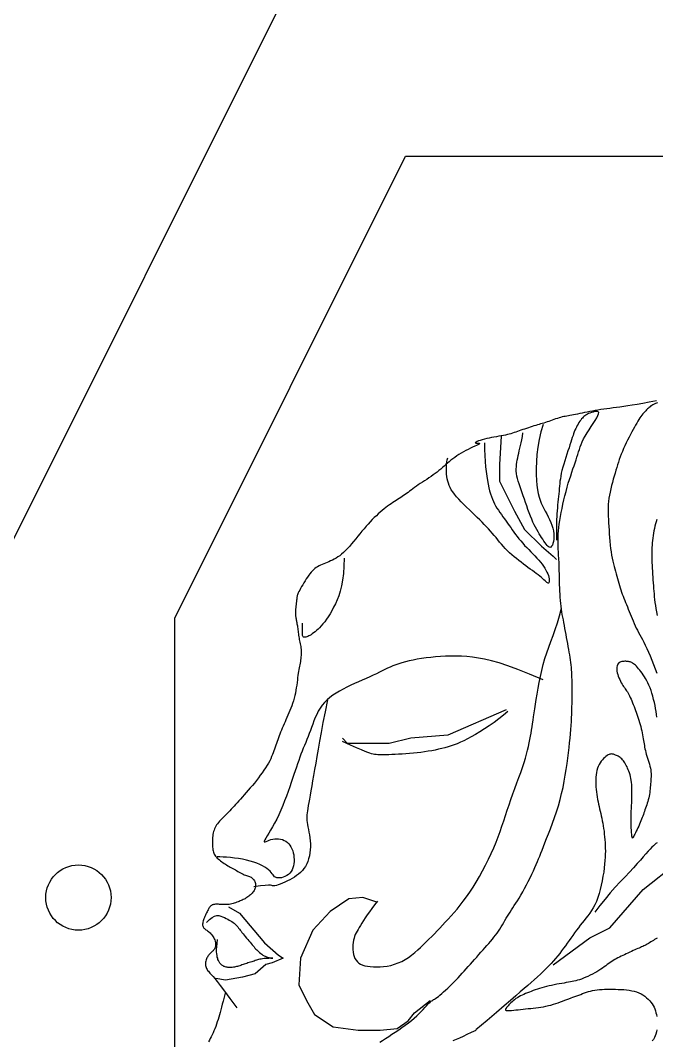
# Model space of a CAD drawing. Extents: x 377 to 3679, y 2766 to 6385.
# Drawn here: x 2041 to 2147.2, y 4653.4 to 4823.7 of the extents above; entities that cross this region are included whole.
import ezdxf

# ---------------------------------------------------------------- set-up
doc = ezdxf.new("R2010")
doc.units = 0
doc.header["$MEASUREMENT"] = 0
doc.layers.add('3', color=3, linetype='CONTINUOUS')
doc.layers.add('7', color=7, linetype='CONTINUOUS')

msp = doc.modelspace()

# ---------------------------------------------------------------- linework, layer by layer
at = {"layer": '3'}
for points in [[(2147.23, 4760.22), (2146.02, 4759.99), (2144.95, 4759.8), (2144.01, 4759.63), (2143.17, 4759.49), (2142.42, 4759.38), (2141.75, 4759.28), (2141.13, 4759.19), (2140.55, 4759.11), (2139.99, 4759.04), (2139.45, 4758.96), (2138.93, 4758.89), (2138.42, 4758.82), (2137.92, 4758.75), (2137.44, 4758.68), (2136.98, 4758.6), (2136.52, 4758.52), (2136.08, 4758.44), (2135.64, 4758.35), (2135.22, 4758.26), (2134.82, 4758.18), (2134.43, 4758.09), (2134.06, 4758.01), (2133.71, 4757.94), (2133.38, 4757.87), (2133.07, 4757.81), (2132.78, 4757.76), (2132.51, 4757.72), (2132.25, 4757.67), (2131.99, 4757.63), (2131.74, 4757.58), (2131.48, 4757.53), (2131.22, 4757.46), (2130.95, 4757.38), (2130.67, 4757.29), (2130.38, 4757.2), (2130.1, 4757.1), (2129.81, 4756.99), (2129.52, 4756.89), (2129.23, 4756.79), (2128.95, 4756.7), (2128.68, 4756.61), (2128.41, 4756.52), (2128.14, 4756.44), (2127.88, 4756.37), (2127.61, 4756.29), (2127.34, 4756.21), (2127.06, 4756.13), (2126.76, 4756.04), (2126.46, 4755.94), (2126.15, 4755.84), (2125.83, 4755.74), (2125.51, 4755.63), (2125.19, 4755.52), (2124.88, 4755.41), (2124.57, 4755.3), (2124.28, 4755.19), (2124, 4755.09), (2123.73, 4755), (2123.46, 4754.91), (2123.19, 4754.82), (2122.92, 4754.74), (2122.64, 4754.66), (2122.33, 4754.58), (2122.01, 4754.51), (2121.66, 4754.44), (2121.28, 4754.37), (2120.89, 4754.3), (2120.49, 4754.23), (2120.08, 4754.16), (2119.67, 4754.08), (2119.26, 4754), (2118.87, 4753.91), (2118.49, 4753.82), (2118.13, 4753.72), (2117.81, 4753.62), (2117.52, 4753.52), (2117.29, 4753.43), (2117.11, 4753.35), (2116.99, 4753.28), (2116.95, 4753.23), (2116.99, 4753.2), (2117.09, 4753.18), (2117.22, 4753.17), (2117.37, 4753.17), (2117.52, 4753.16), (2117.63, 4753.14), (2117.7, 4753.11), (2117.69, 4753.07), (2117.6, 4752.99), (2117.42, 4752.89), (2117.17, 4752.77), (2116.87, 4752.64), (2116.52, 4752.48), (2116.15, 4752.31), (2115.76, 4752.12), (2115.37, 4751.92), (2114.98, 4751.71), (2114.61, 4751.49), (2114.25, 4751.26), (2113.9, 4751.03), (2113.56, 4750.79), (2113.23, 4750.55), (2112.91, 4750.31), (2112.61, 4750.06), (2112.32, 4749.82), (2112.03, 4749.57), (2111.76, 4749.33), (2111.48, 4749.08), (2111.2, 4748.83), (2110.91, 4748.59), (2110.6, 4748.34), (2110.29, 4748.1), (2109.95, 4747.85), (2109.6, 4747.61), (2109.23, 4747.36), (2108.86, 4747.12), (2108.5, 4746.88), (2108.13, 4746.65), (2107.78, 4746.41), (2107.44, 4746.19), (2107.13, 4745.96), (2106.83, 4745.75), (2106.54, 4745.54), (2106.27, 4745.33), (2106.01, 4745.13), (2105.75, 4744.94), (2105.5, 4744.75), (2105.26, 4744.58), (2105.01, 4744.41), (2104.76, 4744.24), (2104.52, 4744.08), (2104.26, 4743.92), (2104.01, 4743.76), (2103.75, 4743.59), (2103.48, 4743.42), (2103.21, 4743.24), (2102.93, 4743.05), (2102.64, 4742.85), (2102.34, 4742.64), (2102.04, 4742.41), (2101.74, 4742.17), (2101.42, 4741.92), (2101.1, 4741.64), (2100.78, 4741.36), (2100.45, 4741.05), (2100.11, 4740.73), (2099.77, 4740.39), (2099.43, 4740.03), (2099.09, 4739.66), (2098.74, 4739.28), (2098.39, 4738.88), (2098.04, 4738.46), (2097.69, 4738.04), (2097.35, 4737.61), (2097, 4737.17), (2096.66, 4736.75), (2096.31, 4736.33), (2095.98, 4735.93), (2095.64, 4735.56), (2095.31, 4735.22), (2094.98, 4734.91), (2094.66, 4734.63), (2094.35, 4734.38), (2094.04, 4734.16), (2093.73, 4733.97), (2093.42, 4733.79), (2093.12, 4733.64), (2092.82, 4733.5), (2092.53, 4733.37), (2092.24, 4733.25), (2091.95, 4733.14), (2091.67, 4733.03), (2091.4, 4732.92), (2091.13, 4732.8), (2090.88, 4732.68), (2090.64, 4732.54), (2090.41, 4732.39), (2090.19, 4732.22), (2089.98, 4732.04), (2089.77, 4731.83), (2089.57, 4731.61), (2089.37, 4731.37), (2089.17, 4731.11), (2088.97, 4730.82), (2088.76, 4730.51), (2088.56, 4730.19), (2088.35, 4729.86), (2088.15, 4729.53), (2087.97, 4729.22), (2087.8, 4728.91), (2087.65, 4728.64), (2087.52, 4728.39), (2087.42, 4728.19), (2087.35, 4728.01), (2087.29, 4727.86), (2087.25, 4727.72), (2087.22, 4727.59), (2087.2, 4727.46), (2087.19, 4727.31), (2087.17, 4727.14), (2087.14, 4726.94), (2087.12, 4726.72), (2087.09, 4726.47), (2087.06, 4726.22), (2087.03, 4725.97), (2087, 4725.71), (2086.98, 4725.46), (2086.97, 4725.23), (2086.96, 4725.01), (2086.95, 4724.82), (2086.95, 4724.63), (2086.96, 4724.46), (2086.97, 4724.3), (2086.99, 4724.15), (2087.01, 4724), (2087.04, 4723.84), (2087.07, 4723.69), (2087.1, 4723.53), (2087.13, 4723.37), (2087.17, 4723.2), (2087.2, 4723.03), (2087.24, 4722.84), (2087.27, 4722.65), (2087.3, 4722.45), (2087.33, 4722.24), (2087.36, 4722.03), (2087.39, 4721.8), (2087.42, 4721.57), (2087.44, 4721.34), (2087.48, 4721.1), (2087.51, 4720.86), (2087.55, 4720.63), (2087.59, 4720.39), (2087.64, 4720.16), (2087.69, 4719.93), (2087.73, 4719.69), (2087.78, 4719.46), (2087.82, 4719.22), (2087.85, 4718.99), (2087.88, 4718.74), (2087.89, 4718.49), (2087.9, 4718.24), (2087.9, 4717.99), (2087.88, 4717.73), (2087.86, 4717.47), (2087.84, 4717.21), (2087.81, 4716.95), (2087.77, 4716.7), (2087.72, 4716.44), (2087.68, 4716.18), (2087.63, 4715.92), (2087.57, 4715.65), (2087.52, 4715.37), (2087.46, 4715.07), (2087.41, 4714.75), (2087.36, 4714.4), (2087.31, 4714.03), (2087.26, 4713.64), (2087.21, 4713.22), (2087.15, 4712.79), (2087.09, 4712.35), (2087.02, 4711.91), (2086.93, 4711.46), (2086.84, 4711.02), (2086.73, 4710.58), (2086.61, 4710.15), (2086.47, 4709.73), (2086.33, 4709.32), (2086.17, 4708.91), (2086.02, 4708.52), (2085.85, 4708.13), (2085.69, 4707.74), (2085.53, 4707.37), (2085.36, 4707), (2085.2, 4706.64), (2085.05, 4706.29), (2084.89, 4705.94), (2084.74, 4705.6), (2084.6, 4705.26), (2084.46, 4704.93), (2084.33, 4704.61), (2084.21, 4704.29), (2084.09, 4703.97), (2083.98, 4703.66), (2083.87, 4703.34), (2083.77, 4703.04), (2083.66, 4702.73), (2083.56, 4702.42), (2083.46, 4702.11), (2083.35, 4701.8), (2083.24, 4701.49), (2083.11, 4701.17), (2082.97, 4700.84), (2082.82, 4700.5), (2082.64, 4700.14), (2082.44, 4699.77), (2082.21, 4699.39), (2081.96, 4698.98), (2081.68, 4698.57), (2081.39, 4698.15), (2081.08, 4697.72), (2080.76, 4697.29), (2080.42, 4696.87), (2080.09, 4696.44), (2079.75, 4696.03), (2079.41, 4695.62), (2079.07, 4695.22), (2078.74, 4694.84), (2078.41, 4694.47), (2078.09, 4694.11), (2077.79, 4693.77), (2077.49, 4693.44), (2077.21, 4693.13), (2076.95, 4692.84), (2076.69, 4692.56), (2076.45, 4692.3), (2076.21, 4692.05), (2075.98, 4691.8), (2075.75, 4691.57), (2075.52, 4691.34), (2075.3, 4691.12), (2075.08, 4690.9), (2074.86, 4690.68), (2074.65, 4690.47), (2074.44, 4690.26), (2074.25, 4690.06), (2074.07, 4689.85), (2073.91, 4689.65), (2073.77, 4689.44), (2073.64, 4689.24), (2073.53, 4689.03), (2073.43, 4688.81), (2073.35, 4688.59), (2073.28, 4688.36), (2073.22, 4688.12), (2073.17, 4687.87), (2073.14, 4687.61), (2073.11, 4687.34), (2073.09, 4687.07), (2073.09, 4686.79), (2073.08, 4686.51), (2073.09, 4686.25), (2073.1, 4685.99), (2073.12, 4685.74), (2073.14, 4685.52), (2073.17, 4685.31), (2073.21, 4685.11), (2073.26, 4684.92), (2073.33, 4684.74), (2073.4, 4684.57), (2073.5, 4684.41), (2073.61, 4684.24), (2073.74, 4684.08), (2073.9, 4683.92), (2074.06, 4683.76), (2074.24, 4683.6), (2074.43, 4683.44), (2074.63, 4683.3), (2074.83, 4683.15), (2075.03, 4683.01), (2075.24, 4682.89), (2075.44, 4682.76), (2075.65, 4682.64), (2075.86, 4682.53), (2076.06, 4682.41), (2076.27, 4682.3), (2076.49, 4682.18), (2076.7, 4682.06), (2076.92, 4681.93), (2077.13, 4681.81), (2077.35, 4681.68), (2077.57, 4681.55), (2077.78, 4681.43), (2077.99, 4681.32), (2078.2, 4681.22), (2078.39, 4681.13), (2078.58, 4681.06), (2078.77, 4680.99), (2078.94, 4680.94), (2079.11, 4680.88), (2079.26, 4680.83), (2079.41, 4680.77), (2079.55, 4680.7), (2079.68, 4680.61), (2079.8, 4680.51), (2079.9, 4680.4), (2080, 4680.27), (2080.08, 4680.13), (2080.15, 4679.98), (2080.21, 4679.83), (2080.25, 4679.68), (2080.28, 4679.52), (2080.29, 4679.37), (2080.29, 4679.22), (2080.27, 4679.07), (2080.24, 4678.92), (2080.19, 4678.78), (2080.13, 4678.63), (2080.05, 4678.49), (2079.95, 4678.35), (2079.84, 4678.2), (2079.72, 4678.06), (2079.59, 4677.92), (2079.44, 4677.79), (2079.29, 4677.66), (2079.14, 4677.53), (2078.99, 4677.42), (2078.83, 4677.31), (2078.68, 4677.21), (2078.53, 4677.12), (2078.37, 4677.04), (2078.22, 4676.97), (2078.06, 4676.89), (2077.9, 4676.82), (2077.73, 4676.75), (2077.55, 4676.68), (2077.36, 4676.61), (2077.16, 4676.54), (2076.95, 4676.46), (2076.74, 4676.4), (2076.53, 4676.33), (2076.31, 4676.28), (2076.1, 4676.23), (2075.88, 4676.19), (2075.67, 4676.17), (2075.46, 4676.15), (2075.25, 4676.15), (2075.04, 4676.15), (2074.84, 4676.16), (2074.65, 4676.17), (2074.45, 4676.18), (2074.27, 4676.19), (2074.09, 4676.2), (2073.91, 4676.21), (2073.74, 4676.2), (2073.58, 4676.2), (2073.43, 4676.18), (2073.29, 4676.16), (2073.16, 4676.13), (2073.04, 4676.08), (2072.93, 4676.02), (2072.83, 4675.95), (2072.75, 4675.87), (2072.67, 4675.78), (2072.59, 4675.67), (2072.51, 4675.54), (2072.43, 4675.41), (2072.35, 4675.26), (2072.27, 4675.1), (2072.18, 4674.93), (2072.09, 4674.75), (2072, 4674.57), (2071.91, 4674.38), (2071.83, 4674.18), (2071.75, 4673.99), (2071.67, 4673.79), (2071.6, 4673.6), (2071.55, 4673.41), (2071.5, 4673.22), (2071.47, 4673.05), (2071.45, 4672.88), (2071.45, 4672.73), (2071.47, 4672.58), (2071.51, 4672.45), (2071.57, 4672.34), (2071.65, 4672.23), (2071.75, 4672.14), (2071.87, 4672.05), (2071.99, 4671.96), (2072.13, 4671.86), (2072.27, 4671.77), (2072.41, 4671.66), (2072.55, 4671.54), (2072.69, 4671.41), (2072.83, 4671.27), (2072.96, 4671.12), (2073.09, 4670.96), (2073.2, 4670.79), (2073.3, 4670.61), (2073.39, 4670.43), (2073.47, 4670.25), (2073.53, 4670.06), (2073.57, 4669.87), (2073.6, 4669.68), (2073.61, 4669.5), (2073.61, 4669.33), (2073.59, 4669.16), (2073.56, 4669.01), (2073.51, 4668.88), (2073.45, 4668.75), (2073.37, 4668.64), (2073.29, 4668.54), (2073.2, 4668.44), (2073.1, 4668.35), (2073, 4668.26), (2072.9, 4668.17), (2072.8, 4668.07), (2072.7, 4667.98), (2072.6, 4667.87), (2072.5, 4667.76), (2072.41, 4667.65), (2072.32, 4667.52), (2072.24, 4667.39), (2072.16, 4667.24), (2072.1, 4667.08), (2072.04, 4666.91), (2071.99, 4666.73), (2071.95, 4666.55), (2071.93, 4666.36), (2071.93, 4666.18), (2071.94, 4666), (2071.97, 4665.82), (2072.02, 4665.65), (2072.09, 4665.49), (2072.18, 4665.33), (2072.28, 4665.17), (2072.4, 4665.01), (2072.53, 4664.86), (2072.67, 4664.7), (2072.82, 4664.54), (2072.98, 4664.36), (2073.19, 4664.13), (2073.47, 4663.8), (2073.85, 4663.32), (2074.38, 4662.64), (2075.09, 4661.71), (2076.01, 4660.48), (2077.16, 4658.9)], [(2147.41, 4759.86), (2147.08, 4759.77), (2146.82, 4759.67), (2146.6, 4759.57), (2146.42, 4759.47), (2146.27, 4759.36), (2146.14, 4759.24), (2146.01, 4759.12), (2145.87, 4759), (2145.73, 4758.87), (2145.58, 4758.73), (2145.42, 4758.57), (2145.27, 4758.41), (2145.1, 4758.24), (2144.94, 4758.05), (2144.78, 4757.84), (2144.61, 4757.62), (2144.45, 4757.37), (2144.28, 4757.11), (2144.1, 4756.82), (2143.92, 4756.52), (2143.74, 4756.18), (2143.54, 4755.82), (2143.33, 4755.44), (2143.11, 4755.03), (2142.88, 4754.59), (2142.64, 4754.14), (2142.41, 4753.67), (2142.17, 4753.2), (2141.95, 4752.72), (2141.73, 4752.25), (2141.53, 4751.78), (2141.34, 4751.33), (2141.17, 4750.88), (2141.01, 4750.44), (2140.86, 4750), (2140.72, 4749.55), (2140.58, 4749.1), (2140.44, 4748.63), (2140.3, 4748.15), (2140.15, 4747.65), (2140, 4747.13), (2139.86, 4746.61), (2139.72, 4746.07), (2139.59, 4745.53), (2139.47, 4745), (2139.37, 4744.47), (2139.29, 4743.95), (2139.22, 4743.44), (2139.18, 4742.95), (2139.16, 4742.46), (2139.16, 4741.96), (2139.16, 4741.46), (2139.18, 4740.95), (2139.2, 4740.41), (2139.23, 4739.85), (2139.26, 4739.27), (2139.3, 4738.66), (2139.34, 4738.03), (2139.38, 4737.41), (2139.44, 4736.78), (2139.5, 4736.16), (2139.56, 4735.57), (2139.64, 4735), (2139.73, 4734.46), (2139.82, 4733.96), (2139.93, 4733.48), (2140.03, 4733.03), (2140.14, 4732.59), (2140.26, 4732.18), (2140.37, 4731.77), (2140.49, 4731.37), (2140.6, 4730.97), (2140.71, 4730.57), (2140.82, 4730.18), (2140.93, 4729.8), (2141.04, 4729.42), (2141.15, 4729.04), (2141.27, 4728.67), (2141.39, 4728.31), (2141.51, 4727.95), (2141.65, 4727.61), (2141.78, 4727.26), (2141.92, 4726.91), (2142.06, 4726.56), (2142.21, 4726.21), (2142.36, 4725.84), (2142.51, 4725.47), (2142.66, 4725.09), (2142.82, 4724.69), (2142.98, 4724.29), (2143.15, 4723.89), (2143.32, 4723.48), (2143.49, 4723.08), (2143.67, 4722.69), (2143.85, 4722.3), (2144.04, 4721.93), (2144.23, 4721.56), (2144.43, 4721.18), (2144.64, 4720.79), (2144.86, 4720.38), (2145.09, 4719.93), (2145.34, 4719.44), (2145.6, 4718.89), (2145.87, 4718.29), (2146.15, 4717.64), (2146.44, 4716.95), (2146.73, 4716.23), (2147.02, 4715.5), (2147.29, 4714.76)], [(2101.01, 4653.17), (2101.49, 4653.48), (2102, 4653.81), (2102.52, 4654.15), (2103.06, 4654.5), (2103.62, 4654.87), (2104.18, 4655.25), (2104.73, 4655.63), (2105.28, 4656.03), (2105.81, 4656.42), (2106.31, 4656.81), (2106.78, 4657.2), (2107.21, 4657.59), (2107.61, 4657.96), (2107.96, 4658.32), (2108.28, 4658.66), (2108.57, 4658.98), (2108.82, 4659.26), (2109.05, 4659.51), (2109.24, 4659.71), (2109.42, 4659.88), (2109.57, 4660.01), (2109.72, 4660.11), (2109.86, 4660.2), (2110.01, 4660.29), (2110.17, 4660.38), (2110.35, 4660.5), (2110.55, 4660.64), (2110.8, 4660.83), (2111.07, 4661.05), (2111.37, 4661.3), (2111.69, 4661.58), (2112.02, 4661.88), (2112.37, 4662.2), (2112.72, 4662.54), (2113.07, 4662.88), (2113.42, 4663.23), (2113.76, 4663.59), (2114.1, 4663.95), (2114.44, 4664.31), (2114.77, 4664.68), (2115.11, 4665.06), (2115.46, 4665.44), (2115.8, 4665.83), (2116.15, 4666.22), (2116.51, 4666.61), (2116.86, 4667.01), (2117.22, 4667.4), (2117.57, 4667.8), (2117.92, 4668.19), (2118.26, 4668.57), (2118.59, 4668.94), (2118.91, 4669.3), (2119.22, 4669.66), (2119.53, 4670.01), (2119.82, 4670.35), (2120.09, 4670.69), (2120.36, 4671.04), (2120.62, 4671.38), (2120.86, 4671.72), (2121.09, 4672.07), (2121.31, 4672.43), (2121.52, 4672.79), (2121.73, 4673.14), (2121.93, 4673.5), (2122.13, 4673.86), (2122.34, 4674.21), (2122.55, 4674.56), (2122.77, 4674.91), (2123, 4675.26), (2123.23, 4675.61), (2123.48, 4675.98), (2123.74, 4676.37), (2124, 4676.79), (2124.28, 4677.24), (2124.57, 4677.73), (2124.88, 4678.26), (2125.19, 4678.83), (2125.5, 4679.42), (2125.81, 4680.02), (2126.11, 4680.63), (2126.4, 4681.22), (2126.68, 4681.8), (2126.92, 4682.34), (2127.15, 4682.84), (2127.35, 4683.32), (2127.54, 4683.78), (2127.73, 4684.24), (2127.92, 4684.73), (2128.12, 4685.25), (2128.34, 4685.82), (2128.59, 4686.46), (2128.87, 4687.17), (2129.19, 4687.96), (2129.51, 4688.81), (2129.85, 4689.71), (2130.19, 4690.66), (2130.52, 4691.64), (2130.84, 4692.65), (2131.13, 4693.66), (2131.39, 4694.69), (2131.62, 4695.71), (2131.83, 4696.73), (2132, 4697.73), (2132.16, 4698.72), (2132.3, 4699.68), (2132.42, 4700.61), (2132.53, 4701.5), (2132.62, 4702.35), (2132.71, 4703.16), (2132.79, 4703.93), (2132.86, 4704.66), (2132.92, 4705.37), (2132.97, 4706.05), (2133.01, 4706.7), (2133.05, 4707.34), (2133.07, 4707.95), (2133.09, 4708.55), (2133.11, 4709.13), (2133.12, 4709.7), (2133.12, 4710.24), (2133.13, 4710.77), (2133.13, 4711.29), (2133.13, 4711.79), (2133.13, 4712.27), (2133.13, 4712.74), (2133.12, 4713.2), (2133.12, 4713.64), (2133.11, 4714.08), (2133.09, 4714.51), (2133.07, 4714.92), (2133.05, 4715.34), (2133.01, 4715.74), (2132.97, 4716.15), (2132.92, 4716.56), (2132.87, 4716.97), (2132.8, 4717.39), (2132.74, 4717.82), (2132.66, 4718.26), (2132.58, 4718.72), (2132.5, 4719.2), (2132.41, 4719.7), (2132.32, 4720.2), (2132.22, 4720.72), (2132.13, 4721.23), (2132.03, 4721.74), (2131.94, 4722.24), (2131.84, 4722.73), (2131.75, 4723.21), (2131.67, 4723.67), (2131.58, 4724.12), (2131.5, 4724.56), (2131.43, 4725.01), (2131.36, 4725.47), (2131.3, 4725.94), (2131.24, 4726.42), (2131.2, 4726.92), (2131.15, 4727.43), (2131.12, 4727.96), (2131.09, 4728.48), (2131.07, 4729.01), (2131.05, 4729.53), (2131.04, 4730.03), (2131.02, 4730.51), (2131.02, 4730.97), (2131.01, 4731.4), (2131, 4731.82), (2130.99, 4732.22), (2130.98, 4732.6), (2130.97, 4732.97), (2130.96, 4733.33), (2130.94, 4733.68), (2130.92, 4734.02), (2130.89, 4734.37), (2130.87, 4734.71), (2130.84, 4735.07), (2130.82, 4735.43), (2130.8, 4735.81), (2130.78, 4736.2), (2130.78, 4736.62), (2130.78, 4737.06), (2130.8, 4737.52), (2130.83, 4738.01), (2130.87, 4738.53), (2130.93, 4739.08), (2131, 4739.66), (2131.09, 4740.26), (2131.19, 4740.9), (2131.31, 4741.57), (2131.45, 4742.26), (2131.6, 4742.96), (2131.77, 4743.68), (2131.94, 4744.39), (2132.12, 4745.1), (2132.31, 4745.79), (2132.5, 4746.46), (2132.7, 4747.1), (2132.9, 4747.71), (2133.09, 4748.29), (2133.28, 4748.85), (2133.46, 4749.38), (2133.64, 4749.88), (2133.8, 4750.37), (2133.95, 4750.83), (2134.09, 4751.27), (2134.22, 4751.7), (2134.35, 4752.12), (2134.49, 4752.54), (2134.65, 4752.96), (2134.84, 4753.4), (2135.06, 4753.86), (2135.32, 4754.35), (2135.63, 4754.86), (2135.97, 4755.4), (2136.32, 4755.93), (2136.66, 4756.45), (2136.98, 4756.94), (2137.25, 4757.38), (2137.45, 4757.76), (2137.56, 4758.06), (2137.57, 4758.27), (2137.49, 4758.4), (2137.34, 4758.46), (2137.13, 4758.46), (2136.89, 4758.42), (2136.63, 4758.35), (2136.36, 4758.26), (2136.11, 4758.17), (2135.89, 4758.08), (2135.7, 4758), (2135.53, 4757.91), (2135.38, 4757.82), (2135.24, 4757.72), (2135.11, 4757.62), (2134.98, 4757.49), (2134.85, 4757.35), (2134.72, 4757.19), (2134.57, 4757), (2134.43, 4756.8), (2134.28, 4756.58), (2134.14, 4756.34), (2134, 4756.1), (2133.86, 4755.84), (2133.73, 4755.58), (2133.61, 4755.31), (2133.5, 4755.03), (2133.39, 4754.73), (2133.29, 4754.42), (2133.17, 4754.08), (2133.05, 4753.71), (2132.92, 4753.31), (2132.78, 4752.87), (2132.62, 4752.39), (2132.44, 4751.88), (2132.26, 4751.34), (2132.08, 4750.79), (2131.9, 4750.23), (2131.73, 4749.67), (2131.57, 4749.13), (2131.44, 4748.62), (2131.33, 4748.13), (2131.24, 4747.67), (2131.17, 4747.23), (2131.11, 4746.81), (2131.06, 4746.4), (2131.02, 4745.99), (2130.98, 4745.57), (2130.95, 4745.15), (2130.9, 4744.71), (2130.86, 4744.26), (2130.81, 4743.8), (2130.76, 4743.33), (2130.71, 4742.85), (2130.67, 4742.36), (2130.62, 4741.87), (2130.59, 4741.38), (2130.56, 4740.89), (2130.54, 4740.39), (2130.53, 4739.88), (2130.52, 4739.36), (2130.51, 4738.81), (2130.51, 4738.23), (2130.51, 4737.62), (2130.51, 4736.96)], [(2128.28, 4756.29), (2127.9, 4755.02), (2127.61, 4753.75), (2127.4, 4752.49), (2127.25, 4751.25), (2127.17, 4750.07), (2127.13, 4748.94), (2127.14, 4747.9), (2127.19, 4746.95), (2127.26, 4746.12), (2127.36, 4745.39), (2127.49, 4744.75), (2127.64, 4744.17), (2127.81, 4743.65), (2127.99, 4743.17), (2128.2, 4742.71), (2128.42, 4742.26), (2128.65, 4741.8), (2128.89, 4741.34), (2129.12, 4740.87), (2129.35, 4740.4), (2129.56, 4739.92), (2129.74, 4739.45), (2129.89, 4738.97), (2130, 4738.5), (2130.06, 4738.03), (2130.08, 4737.58), (2130.07, 4737.16), (2130.02, 4736.77), (2129.94, 4736.43), (2129.84, 4736.15), (2129.71, 4735.94), (2129.58, 4735.81), (2129.44, 4735.76), (2129.28, 4735.8), (2129.13, 4735.91), (2128.96, 4736.07), (2128.79, 4736.29), (2128.61, 4736.54), (2128.42, 4736.81), (2128.23, 4737.11), (2128.04, 4737.4), (2127.84, 4737.71), (2127.64, 4738.03), (2127.44, 4738.37), (2127.23, 4738.73), (2127.02, 4739.12), (2126.81, 4739.53), (2126.6, 4739.99), (2126.39, 4740.47), (2126.19, 4740.99), (2125.98, 4741.54), (2125.77, 4742.1), (2125.57, 4742.67), (2125.37, 4743.24), (2125.17, 4743.8), (2124.98, 4744.35), (2124.79, 4744.88), (2124.61, 4745.39), (2124.44, 4745.88), (2124.28, 4746.35), (2124.14, 4746.8), (2124.02, 4747.24), (2123.93, 4747.66), (2123.86, 4748.07), (2123.82, 4748.46), (2123.81, 4748.85), (2123.83, 4749.22), (2123.86, 4749.59), (2123.91, 4749.96), (2123.98, 4750.33), (2124.05, 4750.71), (2124.14, 4751.09), (2124.23, 4751.47), (2124.32, 4751.88), (2124.42, 4752.3), (2124.52, 4752.75), (2124.62, 4753.22), (2124.72, 4753.74), (2124.83, 4754.29), (2124.93, 4754.9)], [(2121.3, 4754.34), (2121.02, 4749.6), (2121.02, 4746.81), (2123.53, 4741.8), (2125.21, 4738.73), (2128, 4735.94), (2129.95, 4734.27), (2130.51, 4733.72)], [(2118.51, 4753.22), (2118.52, 4752.11), (2118.56, 4751.08), (2118.62, 4750.11), (2118.69, 4749.22), (2118.78, 4748.4), (2118.88, 4747.64), (2119, 4746.94), (2119.12, 4746.3), (2119.24, 4745.72), (2119.37, 4745.19), (2119.51, 4744.7), (2119.66, 4744.25), (2119.82, 4743.83), (2119.99, 4743.43), (2120.17, 4743.05), (2120.37, 4742.68), (2120.59, 4742.32), (2120.82, 4741.96), (2121.07, 4741.6), (2121.32, 4741.24), (2121.58, 4740.88), (2121.84, 4740.52), (2122.11, 4740.16), (2122.37, 4739.8), (2122.63, 4739.43), (2122.89, 4739.06), (2123.15, 4738.69), (2123.41, 4738.31), (2123.68, 4737.94), (2123.96, 4737.57), (2124.25, 4737.19), (2124.56, 4736.83), (2124.88, 4736.46), (2125.21, 4736.1), (2125.56, 4735.75), (2125.91, 4735.39), (2126.25, 4735.04), (2126.6, 4734.69), (2126.93, 4734.34), (2127.26, 4733.99), (2127.56, 4733.65), (2127.85, 4733.3), (2128.11, 4732.96), (2128.35, 4732.62), (2128.57, 4732.29), (2128.77, 4731.96), (2128.93, 4731.65), (2129.07, 4731.35), (2129.18, 4731.06), (2129.25, 4730.79), (2129.31, 4730.54), (2129.33, 4730.32), (2129.33, 4730.13), (2129.31, 4729.98), (2129.27, 4729.87), (2129.21, 4729.81), (2129.13, 4729.8), (2129.03, 4729.84), (2128.92, 4729.92), (2128.78, 4730.03), (2128.62, 4730.18), (2128.44, 4730.35), (2128.23, 4730.54), (2128, 4730.74), (2127.74, 4730.96), (2127.46, 4731.18), (2127.16, 4731.41), (2126.84, 4731.65), (2126.5, 4731.9), (2126.14, 4732.15), (2125.77, 4732.42), (2125.39, 4732.69), (2125.01, 4732.98), (2124.61, 4733.27), (2124.22, 4733.57), (2123.83, 4733.88), (2123.44, 4734.2), (2123.05, 4734.52), (2122.68, 4734.86), (2122.33, 4735.2), (2121.98, 4735.55), (2121.66, 4735.91), (2121.34, 4736.28), (2121.03, 4736.65), (2120.73, 4737.02), (2120.43, 4737.39), (2120.12, 4737.76), (2119.81, 4738.13), (2119.5, 4738.49), (2119.17, 4738.85), (2118.83, 4739.22), (2118.47, 4739.58), (2118.1, 4739.96), (2117.71, 4740.34), (2117.31, 4740.74), (2116.88, 4741.15), (2116.44, 4741.57), (2115.98, 4742.01), (2115.52, 4742.46), (2115.06, 4742.91), (2114.62, 4743.35), (2114.21, 4743.79), (2113.83, 4744.22), (2113.49, 4744.63), (2113.2, 4745.02), (2112.96, 4745.39), (2112.76, 4745.76), (2112.6, 4746.11), (2112.47, 4746.47), (2112.37, 4746.83), (2112.29, 4747.2), (2112.23, 4747.58), (2112.19, 4747.98), (2112.16, 4748.39), (2112.14, 4748.81), (2112.15, 4749.23), (2112.17, 4749.63), (2112.21, 4750.02), (2112.28, 4750.38), (2112.37, 4750.71)], [(2147.3, 4740.39), (2147.18, 4740.03), (2147.07, 4739.67), (2146.97, 4739.3), (2146.88, 4738.92), (2146.79, 4738.53), (2146.72, 4738.13), (2146.65, 4737.73), (2146.6, 4737.32), (2146.55, 4736.92), (2146.51, 4736.52), (2146.48, 4736.12), (2146.46, 4735.72), (2146.44, 4735.32), (2146.43, 4734.92), (2146.43, 4734.51), (2146.44, 4734.09), (2146.45, 4733.66), (2146.46, 4733.22), (2146.48, 4732.76), (2146.51, 4732.28), (2146.53, 4731.8), (2146.56, 4731.31), (2146.59, 4730.82), (2146.63, 4730.32), (2146.66, 4729.84), (2146.7, 4729.36), (2146.73, 4728.9), (2146.77, 4728.44), (2146.81, 4727.99), (2146.85, 4727.53), (2146.9, 4727.06), (2146.96, 4726.58), (2147.03, 4726.08), (2147.11, 4725.55), (2147.21, 4725), (2147.31, 4724.42)], [(2095.07, 4733.99), (2095.04, 4732.61), (2094.95, 4731.39), (2094.81, 4730.3), (2094.63, 4729.33), (2094.41, 4728.47), (2094.16, 4727.69), (2093.89, 4726.99), (2093.61, 4726.35), (2093.32, 4725.76), (2093.02, 4725.2), (2092.72, 4724.68), (2092.43, 4724.2), (2092.13, 4723.76), (2091.83, 4723.36), (2091.54, 4722.99), (2091.26, 4722.66), (2090.98, 4722.36), (2090.72, 4722.1), (2090.46, 4721.87), (2090.22, 4721.66), (2089.98, 4721.48), (2089.76, 4721.33), (2089.55, 4721.19), (2089.35, 4721.08), (2089.17, 4720.99), (2089, 4720.91), (2088.84, 4720.85), (2088.7, 4720.8), (2088.57, 4720.78), (2088.46, 4720.77), (2088.36, 4720.78), (2088.28, 4720.8), (2088.22, 4720.85), (2088.18, 4720.93), (2088.14, 4721.06), (2088.12, 4721.27), (2088.11, 4721.56), (2088.1, 4721.95), (2088.1, 4722.47), (2088.1, 4723.13)], [(2100.65, 4676.71), (2100.15, 4676.1), (2099.7, 4675.51), (2099.3, 4674.95), (2098.94, 4674.43), (2098.61, 4673.93), (2098.32, 4673.48), (2098.05, 4673.05), (2097.81, 4672.67), (2097.6, 4672.32), (2097.4, 4672), (2097.23, 4671.71), (2097.08, 4671.42), (2096.94, 4671.14), (2096.83, 4670.85), (2096.73, 4670.54), (2096.65, 4670.21), (2096.59, 4669.84), (2096.55, 4669.45), (2096.53, 4669.05), (2096.54, 4668.64), (2096.58, 4668.23), (2096.64, 4667.84), (2096.75, 4667.47), (2096.88, 4667.14), (2097.06, 4666.85), (2097.28, 4666.6), (2097.53, 4666.38), (2097.83, 4666.21), (2098.17, 4666.06), (2098.55, 4665.95), (2098.98, 4665.86), (2099.44, 4665.79), (2099.95, 4665.75), (2100.5, 4665.74), (2101.07, 4665.75), (2101.66, 4665.8), (2102.27, 4665.88), (2102.88, 4666.01), (2103.49, 4666.18), (2104.09, 4666.4), (2104.68, 4666.67), (2105.24, 4666.98), (2105.8, 4667.34), (2106.33, 4667.72), (2106.85, 4668.13), (2107.36, 4668.57), (2107.85, 4669.01), (2108.32, 4669.46), (2108.79, 4669.92), (2109.24, 4670.37), (2109.69, 4670.83), (2110.14, 4671.29), (2110.58, 4671.76), (2111.03, 4672.24), (2111.49, 4672.73), (2111.95, 4673.23), (2112.43, 4673.74), (2112.92, 4674.27), (2113.42, 4674.83), (2113.93, 4675.41), (2114.45, 4676.04), (2114.97, 4676.71), (2115.51, 4677.42), (2116.04, 4678.2), (2116.59, 4679.03), (2117.13, 4679.91), (2117.66, 4680.82), (2118.18, 4681.77), (2118.69, 4682.74), (2119.17, 4683.71), (2119.62, 4684.68), (2120.04, 4685.63), (2120.43, 4686.56), (2120.78, 4687.46), (2121.1, 4688.36), (2121.41, 4689.24), (2121.71, 4690.12), (2122, 4691), (2122.3, 4691.88), (2122.6, 4692.78), (2122.92, 4693.69), (2123.26, 4694.61), (2123.59, 4695.54), (2123.93, 4696.45), (2124.25, 4697.35), (2124.56, 4698.21), (2124.85, 4699.05), (2125.11, 4699.84), (2125.34, 4700.58), (2125.54, 4701.28), (2125.71, 4701.93), (2125.85, 4702.55), (2125.98, 4703.13), (2126.09, 4703.69), (2126.19, 4704.24), (2126.28, 4704.76), (2126.36, 4705.28), (2126.44, 4705.81), (2126.53, 4706.34), (2126.61, 4706.9), (2126.7, 4707.49), (2126.8, 4708.13), (2126.9, 4708.82), (2127.02, 4709.57), (2127.15, 4710.4), (2127.29, 4711.29), (2127.46, 4712.24), (2127.64, 4713.21), (2127.84, 4714.21), (2128.07, 4715.22), (2128.32, 4716.22), (2128.6, 4717.2), (2128.91, 4718.16), (2129.25, 4719.1), (2129.6, 4720.05), (2129.96, 4721.03), (2130.32, 4722.05), (2130.68, 4723.15), (2131.02, 4724.34), (2131.35, 4725.63)], [(2128.28, 4713.65), (2126.03, 4714.6), (2124.09, 4715.37), (2122.41, 4715.99), (2120.95, 4716.47), (2119.67, 4716.84), (2118.53, 4717.11), (2117.49, 4717.3), (2116.51, 4717.44), (2115.56, 4717.53), (2114.64, 4717.59), (2113.73, 4717.62), (2112.85, 4717.62), (2111.99, 4717.6), (2111.15, 4717.56), (2110.33, 4717.49), (2109.54, 4717.41), (2108.76, 4717.32), (2108.01, 4717.21), (2107.29, 4717.09), (2106.6, 4716.96), (2105.94, 4716.82), (2105.32, 4716.67), (2104.73, 4716.51), (2104.19, 4716.34), (2103.68, 4716.17), (2103.21, 4715.98), (2102.77, 4715.78), (2102.33, 4715.58), (2101.89, 4715.36), (2101.44, 4715.14), (2100.97, 4714.91), (2100.47, 4714.67), (2099.92, 4714.42), (2099.34, 4714.17), (2098.74, 4713.9), (2098.11, 4713.63), (2097.47, 4713.34), (2096.82, 4713.05), (2096.17, 4712.75), (2095.54, 4712.44), (2094.92, 4712.12), (2094.32, 4711.79), (2093.75, 4711.45), (2093.21, 4711.09), (2092.7, 4710.71), (2092.22, 4710.31), (2091.79, 4709.88), (2091.4, 4709.42), (2091.06, 4708.94), (2090.75, 4708.43), (2090.49, 4707.9), (2090.25, 4707.36), (2090.03, 4706.82), (2089.83, 4706.27), (2089.64, 4705.73), (2089.45, 4705.2), (2089.25, 4704.68), (2089.05, 4704.18), (2088.86, 4703.69), (2088.66, 4703.2), (2088.45, 4702.72), (2088.26, 4702.24), (2088.06, 4701.75), (2087.86, 4701.25), (2087.67, 4700.74), (2087.49, 4700.21), (2087.3, 4699.66), (2087.1, 4699.09), (2086.9, 4698.49), (2086.69, 4697.86), (2086.47, 4697.21), (2086.24, 4696.51), (2085.98, 4695.78), (2085.72, 4695.02), (2085.43, 4694.24), (2085.13, 4693.45), (2084.82, 4692.67), (2084.5, 4691.89), (2084.16, 4691.14), (2083.82, 4690.43), (2083.47, 4689.75), (2083.12, 4689.13), (2082.78, 4688.56), (2082.48, 4688.05), (2082.2, 4687.61), (2081.98, 4687.25), (2081.82, 4686.96), (2081.73, 4686.76), (2081.71, 4686.64), (2081.77, 4686.61), (2081.9, 4686.63), (2082.08, 4686.69), (2082.31, 4686.79), (2082.57, 4686.89), (2082.86, 4687), (2083.17, 4687.08), (2083.49, 4687.13), (2083.81, 4687.15), (2084.13, 4687.13), (2084.45, 4687.08), (2084.76, 4686.99), (2085.05, 4686.87), (2085.33, 4686.72), (2085.59, 4686.52), (2085.82, 4686.3), (2086.02, 4686.04), (2086.2, 4685.76), (2086.35, 4685.45), (2086.48, 4685.12), (2086.58, 4684.78), (2086.65, 4684.43), (2086.7, 4684.06), (2086.72, 4683.7), (2086.72, 4683.33), (2086.68, 4682.97), (2086.61, 4682.62), (2086.52, 4682.28), (2086.38, 4681.97), (2086.21, 4681.68), (2086, 4681.42), (2085.76, 4681.19), (2085.49, 4681), (2085.19, 4680.84), (2084.89, 4680.72), (2084.6, 4680.64), (2084.31, 4680.6), (2084.05, 4680.59), (2083.82, 4680.63), (2083.63, 4680.7), (2083.47, 4680.8), (2083.33, 4680.94), (2083.2, 4681.1), (2083.06, 4681.29), (2082.9, 4681.49), (2082.71, 4681.7), (2082.47, 4681.93), (2082.18, 4682.15), (2081.84, 4682.38), (2081.44, 4682.61), (2081, 4682.83), (2080.5, 4683.04), (2079.97, 4683.24), (2079.39, 4683.42), (2078.77, 4683.58), (2078.12, 4683.71), (2077.45, 4683.83), (2076.77, 4683.92), (2076.1, 4683.99), (2075.46, 4684.04), (2074.87, 4684.08), (2074.33, 4684.1), (2073.87, 4684.11)], [(2147.29, 4707.45), (2147.24, 4707.89), (2147.17, 4708.37), (2147.08, 4708.86), (2146.99, 4709.37), (2146.88, 4709.89), (2146.75, 4710.4), (2146.61, 4710.91), (2146.47, 4711.41), (2146.31, 4711.88), (2146.14, 4712.33), (2145.96, 4712.75), (2145.78, 4713.14), (2145.59, 4713.51), (2145.39, 4713.86), (2145.2, 4714.18), (2145, 4714.49), (2144.81, 4714.77), (2144.61, 4715.04), (2144.42, 4715.29), (2144.24, 4715.52), (2144.05, 4715.73), (2143.88, 4715.92), (2143.71, 4716.08), (2143.54, 4716.23), (2143.38, 4716.35), (2143.23, 4716.46), (2143.09, 4716.54), (2142.95, 4716.6), (2142.81, 4716.65), (2142.67, 4716.68), (2142.53, 4716.71), (2142.39, 4716.73), (2142.24, 4716.74), (2142.08, 4716.75), (2141.92, 4716.75), (2141.75, 4716.74), (2141.59, 4716.73), (2141.43, 4716.7), (2141.28, 4716.66), (2141.14, 4716.6), (2141.01, 4716.52), (2140.89, 4716.42), (2140.79, 4716.29), (2140.71, 4716.14), (2140.65, 4715.97), (2140.61, 4715.78), (2140.59, 4715.57), (2140.6, 4715.35), (2140.62, 4715.1), (2140.68, 4714.84), (2140.75, 4714.56), (2140.85, 4714.28), (2140.96, 4713.99), (2141.08, 4713.71), (2141.2, 4713.44), (2141.34, 4713.18), (2141.47, 4712.94), (2141.6, 4712.73), (2141.73, 4712.54), (2141.86, 4712.36), (2141.99, 4712.18), (2142.11, 4712.01), (2142.24, 4711.83), (2142.36, 4711.65), (2142.48, 4711.44), (2142.61, 4711.22), (2142.73, 4710.97), (2142.85, 4710.71), (2142.97, 4710.43), (2143.1, 4710.13), (2143.22, 4709.83), (2143.34, 4709.52), (2143.47, 4709.2), (2143.59, 4708.89), (2143.71, 4708.56), (2143.83, 4708.24), (2143.95, 4707.91), (2144.07, 4707.58), (2144.18, 4707.24), (2144.29, 4706.9), (2144.4, 4706.56), (2144.5, 4706.21), (2144.59, 4705.85), (2144.68, 4705.5), (2144.76, 4705.15), (2144.84, 4704.81), (2144.91, 4704.47), (2144.97, 4704.14), (2145.02, 4703.83), (2145.07, 4703.53), (2145.11, 4703.24), (2145.16, 4702.96), (2145.2, 4702.68), (2145.24, 4702.41), (2145.3, 4702.13), (2145.36, 4701.84), (2145.43, 4701.54), (2145.52, 4701.23), (2145.62, 4700.91), (2145.73, 4700.58), (2145.84, 4700.24), (2145.95, 4699.91), (2146.05, 4699.57), (2146.13, 4699.24), (2146.2, 4698.92), (2146.26, 4698.62), (2146.29, 4698.32), (2146.31, 4698.03), (2146.32, 4697.74), (2146.31, 4697.46), (2146.3, 4697.18), (2146.28, 4696.9), (2146.26, 4696.61), (2146.24, 4696.32), (2146.22, 4696.03), (2146.19, 4695.73), (2146.17, 4695.44), (2146.13, 4695.14), (2146.09, 4694.84), (2146.04, 4694.54), (2145.99, 4694.24), (2145.92, 4693.94), (2145.85, 4693.65), (2145.76, 4693.36), (2145.68, 4693.07), (2145.59, 4692.79), (2145.49, 4692.51), (2145.4, 4692.24), (2145.3, 4691.97), (2145.21, 4691.71), (2145.12, 4691.45), (2145.03, 4691.19), (2144.94, 4690.93), (2144.84, 4690.67), (2144.74, 4690.4), (2144.63, 4690.13), (2144.51, 4689.84), (2144.38, 4689.55), (2144.25, 4689.26), (2144.11, 4688.96), (2143.98, 4688.68), (2143.84, 4688.4), (2143.72, 4688.15), (2143.6, 4687.92), (2143.5, 4687.71), (2143.42, 4687.55), (2143.35, 4687.42), (2143.29, 4687.32), (2143.25, 4687.27), (2143.22, 4687.25), (2143.19, 4687.27), (2143.17, 4687.32), (2143.15, 4687.41), (2143.12, 4687.55), (2143.1, 4687.71), (2143.09, 4687.9), (2143.07, 4688.12), (2143.05, 4688.36), (2143.03, 4688.62), (2143.02, 4688.89), (2143.01, 4689.16), (2143, 4689.44), (2142.99, 4689.72), (2142.99, 4690), (2142.99, 4690.29), (2142.99, 4690.58), (2142.99, 4690.88), (2143, 4691.18), (2143.01, 4691.48), (2143.02, 4691.79), (2143.03, 4692.11), (2143.05, 4692.43), (2143.06, 4692.75), (2143.08, 4693.08), (2143.09, 4693.42), (2143.11, 4693.76), (2143.12, 4694.1), (2143.13, 4694.45), (2143.13, 4694.81), (2143.13, 4695.16), (2143.12, 4695.51), (2143.11, 4695.87), (2143.09, 4696.21), (2143.05, 4696.55), (2143.01, 4696.89), (2142.95, 4697.21), (2142.88, 4697.52), (2142.8, 4697.82), (2142.71, 4698.11), (2142.62, 4698.39), (2142.52, 4698.65), (2142.41, 4698.91), (2142.3, 4699.15), (2142.18, 4699.38), (2142.07, 4699.6), (2141.95, 4699.8), (2141.82, 4699.99), (2141.7, 4700.16), (2141.56, 4700.32), (2141.43, 4700.47), (2141.29, 4700.6), (2141.14, 4700.71), (2140.99, 4700.81), (2140.84, 4700.9), (2140.69, 4700.98), (2140.55, 4701.05), (2140.4, 4701.1), (2140.27, 4701.15), (2140.14, 4701.2), (2140.02, 4701.24), (2139.91, 4701.27), (2139.8, 4701.28), (2139.69, 4701.29), (2139.57, 4701.28), (2139.45, 4701.25), (2139.31, 4701.19), (2139.16, 4701.12), (2138.98, 4701.01), (2138.79, 4700.88), (2138.6, 4700.72), (2138.39, 4700.53), (2138.19, 4700.32), (2138, 4700.08), (2137.82, 4699.82), (2137.65, 4699.53), (2137.51, 4699.22), (2137.39, 4698.9), (2137.29, 4698.55), (2137.21, 4698.19), (2137.15, 4697.81), (2137.11, 4697.42), (2137.09, 4697.02), (2137.08, 4696.61), (2137.09, 4696.2), (2137.11, 4695.79), (2137.14, 4695.37), (2137.19, 4694.95), (2137.24, 4694.53), (2137.31, 4694.12), (2137.38, 4693.71), (2137.46, 4693.31), (2137.55, 4692.91), (2137.63, 4692.52), (2137.72, 4692.14), (2137.82, 4691.75), (2137.91, 4691.36), (2138, 4690.96), (2138.09, 4690.56), (2138.17, 4690.14), (2138.25, 4689.72), (2138.33, 4689.28), (2138.39, 4688.83), (2138.46, 4688.38), (2138.51, 4687.92), (2138.56, 4687.45), (2138.6, 4686.98), (2138.64, 4686.51), (2138.66, 4686.04), (2138.68, 4685.56), (2138.69, 4685.08), (2138.68, 4684.57), (2138.66, 4684.04), (2138.62, 4683.48), (2138.57, 4682.89), (2138.5, 4682.26), (2138.41, 4681.58), (2138.29, 4680.87), (2138.16, 4680.14), (2138.01, 4679.41), (2137.83, 4678.68), (2137.64, 4677.98), (2137.42, 4677.31), (2137.19, 4676.69), (2136.93, 4676.12), (2136.66, 4675.61), (2136.37, 4675.14), (2136.07, 4674.71), (2135.76, 4674.29), (2135.45, 4673.9), (2135.13, 4673.51), (2134.81, 4673.11), (2134.49, 4672.71), (2134.18, 4672.29), (2133.87, 4671.87), (2133.56, 4671.44), (2133.25, 4671), (2132.94, 4670.57), (2132.63, 4670.13), (2132.32, 4669.7), (2132.02, 4669.27), (2131.7, 4668.85), (2131.39, 4668.43), (2131.06, 4668.01), (2130.73, 4667.59), (2130.38, 4667.17), (2130.01, 4666.74), (2129.62, 4666.32), (2129.21, 4665.88), (2128.77, 4665.45), (2128.32, 4665), (2127.84, 4664.55), (2127.34, 4664.08), (2126.82, 4663.61), (2126.28, 4663.13), (2125.72, 4662.63), (2125.14, 4662.12), (2124.49, 4661.56), (2123.75, 4660.91), (2122.86, 4660.15), (2121.79, 4659.24), (2120.5, 4658.14), (2118.94, 4656.81), (2117.07, 4655.24)], [(2092.28, 4710.31), (2091.89, 4708.32), (2091.54, 4706.52), (2091.24, 4704.89), (2090.97, 4703.42), (2090.73, 4702.08), (2090.52, 4700.86), (2090.32, 4699.74), (2090.14, 4698.69), (2089.97, 4697.71), (2089.81, 4696.8), (2089.66, 4695.94), (2089.52, 4695.15), (2089.39, 4694.43), (2089.27, 4693.77), (2089.17, 4693.18), (2089.07, 4692.66), (2088.99, 4692.2), (2088.93, 4691.8), (2088.88, 4691.45), (2088.84, 4691.12), (2088.82, 4690.82), (2088.83, 4690.51), (2088.85, 4690.2), (2088.89, 4689.87), (2088.95, 4689.5), (2089.03, 4689.11), (2089.11, 4688.68), (2089.2, 4688.24), (2089.29, 4687.77), (2089.36, 4687.29), (2089.41, 4686.79), (2089.45, 4686.29), (2089.45, 4685.79), (2089.42, 4685.28), (2089.36, 4684.78), (2089.27, 4684.29), (2089.15, 4683.81), (2089, 4683.36), (2088.82, 4682.93), (2088.61, 4682.53), (2088.37, 4682.16), (2088.1, 4681.83), (2087.8, 4681.52), (2087.48, 4681.24), (2087.14, 4680.98), (2086.78, 4680.74), (2086.4, 4680.51), (2086, 4680.3), (2085.6, 4680.1), (2085.19, 4679.91), (2084.79, 4679.73), (2084.41, 4679.58), (2084.07, 4679.45), (2083.76, 4679.35), (2083.51, 4679.28), (2083.33, 4679.26), (2083.21, 4679.26), (2083.11, 4679.3), (2082.99, 4679.34), (2082.78, 4679.37), (2082.42, 4679.38), (2081.88, 4679.35), (2081.09, 4679.26), (2080.01, 4679.09)], [(2122.14, 4708.63), (2112.37, 4704.45), (2106.23, 4703.9), (2102.61, 4703.06), (2098.14, 4703.06), (2095.63, 4703.06), (2094.79, 4703.9)], [(2122.42, 4708.35), (2121.67, 4707.74), (2120.89, 4707.13), (2120.1, 4706.55), (2119.3, 4706), (2118.51, 4705.48), (2117.74, 4704.99), (2117, 4704.55), (2116.3, 4704.15), (2115.66, 4703.8), (2115.06, 4703.5), (2114.49, 4703.23), (2113.96, 4703), (2113.44, 4702.8), (2112.93, 4702.62), (2112.42, 4702.46), (2111.91, 4702.32), (2111.38, 4702.18), (2110.83, 4702.06), (2110.27, 4701.94), (2109.69, 4701.83), (2109.1, 4701.73), (2108.49, 4701.64), (2107.88, 4701.55), (2107.26, 4701.48), (2106.63, 4701.42), (2105.99, 4701.36), (2105.37, 4701.31), (2104.75, 4701.27), (2104.16, 4701.23), (2103.59, 4701.2), (2103.05, 4701.18), (2102.56, 4701.16), (2102.11, 4701.14), (2101.71, 4701.13), (2101.34, 4701.13), (2101.01, 4701.13), (2100.7, 4701.15), (2100.42, 4701.17), (2100.16, 4701.2), (2099.91, 4701.25), (2099.66, 4701.31), (2099.38, 4701.4), (2099.03, 4701.53), (2098.57, 4701.72), (2097.96, 4701.98), (2097.15, 4702.33), (2096.11, 4702.77), (2094.79, 4703.34)], [(2147.32, 4686.48), (2147.13, 4686.34), (2146.93, 4686.18), (2146.7, 4685.98), (2146.44, 4685.73), (2146.15, 4685.41), (2145.82, 4685.04), (2145.45, 4684.62), (2145.02, 4684.13), (2144.54, 4683.58), (2144, 4682.98), (2143.39, 4682.31), (2142.71, 4681.58), (2141.97, 4680.8), (2141.18, 4679.95), (2140.35, 4679.05), (2139.5, 4678.09), (2138.64, 4677.07), (2137.78, 4676), (2136.93, 4674.88)], [(2129.95, 4666.12), (2136.09, 4670.58), (2139.44, 4672.25), (2145.02, 4678.66), (2150.6, 4683.12), (2155.34, 4684.23), (2158.97, 4684.79), (2161.76, 4684.51), (2165.39, 4682.84), (2166.22, 4680.89), (2166.5, 4677.82), (2166.5, 4674.76), (2162.32, 4670.02), (2158.69, 4668.91), (2158.13, 4668.63)], [(2100.55, 4676.57), (2098.2, 4677.35), (2095.85, 4677.09), (2092.72, 4675), (2089.85, 4671.88), (2087.76, 4667.18), (2087.5, 4662.75), (2088.81, 4660.15), (2090.11, 4657.8), (2093.24, 4655.72), (2097.42, 4655.2), (2101.07, 4655.2), (2103.94, 4655.46), (2105.77, 4656.76), (2106.81, 4658.06), (2109.42, 4660.15)], [(2075.76, 4675.78), (2077.59, 4674.74), (2081.76, 4669.79), (2084.11, 4667.71), (2084.89, 4667.18), (2083.07, 4666.4), (2082.02, 4666.14), (2080.2, 4664.58), (2078.11, 4664.06), (2075.24, 4663.54), (2073.67, 4663.8)], [(2072.11, 4673.18), (2072.58, 4673.68), (2073.02, 4674.02), (2073.42, 4674.22), (2073.8, 4674.3), (2074.15, 4674.3), (2074.48, 4674.23), (2074.79, 4674.12), (2075.09, 4673.98), (2075.37, 4673.84), (2075.63, 4673.71), (2075.88, 4673.57), (2076.11, 4673.44), (2076.33, 4673.3), (2076.53, 4673.16), (2076.72, 4673.02), (2076.89, 4672.87), (2077.05, 4672.73), (2077.19, 4672.57), (2077.33, 4672.41), (2077.46, 4672.24), (2077.59, 4672.07), (2077.72, 4671.88), (2077.87, 4671.69), (2078.02, 4671.48), (2078.19, 4671.27), (2078.38, 4671.04), (2078.57, 4670.81), (2078.77, 4670.57), (2078.97, 4670.34), (2079.17, 4670.1), (2079.36, 4669.88), (2079.54, 4669.66), (2079.72, 4669.45), (2079.88, 4669.26), (2080.04, 4669.08), (2080.19, 4668.9), (2080.34, 4668.73), (2080.49, 4668.57), (2080.65, 4668.42), (2080.81, 4668.27), (2080.97, 4668.13), (2081.15, 4667.99), (2081.33, 4667.86), (2081.51, 4667.73), (2081.7, 4667.62), (2081.89, 4667.52), (2082.09, 4667.43), (2082.28, 4667.36), (2082.48, 4667.3), (2082.66, 4667.26), (2082.83, 4667.23), (2082.98, 4667.21), (2083.09, 4667.19), (2083.17, 4667.19), (2083.19, 4667.18), (2083.15, 4667.18), (2083.06, 4667.18), (2082.91, 4667.18), (2082.71, 4667.18), (2082.49, 4667.17), (2082.24, 4667.16), (2081.97, 4667.15), (2081.71, 4667.13), (2081.46, 4667.1), (2081.22, 4667.06), (2081, 4667.02), (2080.8, 4666.97), (2080.6, 4666.91), (2080.42, 4666.85), (2080.23, 4666.79), (2080.04, 4666.73), (2079.85, 4666.66), (2079.65, 4666.6), (2079.44, 4666.53), (2079.23, 4666.47), (2079.02, 4666.4), (2078.81, 4666.34), (2078.6, 4666.27), (2078.4, 4666.21), (2078.2, 4666.14), (2078, 4666.08), (2077.82, 4666.01), (2077.64, 4665.95), (2077.46, 4665.89), (2077.29, 4665.84), (2077.11, 4665.79), (2076.94, 4665.74), (2076.76, 4665.71), (2076.58, 4665.68), (2076.4, 4665.66), (2076.21, 4665.65), (2076.03, 4665.64), (2075.86, 4665.65), (2075.68, 4665.66), (2075.52, 4665.68), (2075.37, 4665.71), (2075.23, 4665.74), (2075.1, 4665.79), (2074.98, 4665.84), (2074.87, 4665.9), (2074.77, 4665.96), (2074.67, 4666.03), (2074.58, 4666.11), (2074.5, 4666.19), (2074.42, 4666.27), (2074.34, 4666.36), (2074.27, 4666.46), (2074.2, 4666.57), (2074.14, 4666.7), (2074.07, 4666.84), (2074.01, 4667), (2073.96, 4667.18), (2073.9, 4667.39), (2073.85, 4667.64), (2073.81, 4667.92), (2073.79, 4668.26), (2073.79, 4668.66), (2073.81, 4669.13), (2073.85, 4669.67), (2073.93, 4670.31)], [(2147.31, 4670.52), (2147.12, 4670.42), (2146.91, 4670.31), (2146.7, 4670.18), (2146.49, 4670.05), (2146.28, 4669.92), (2146.08, 4669.78), (2145.87, 4669.66), (2145.67, 4669.54), (2145.48, 4669.43), (2145.3, 4669.33), (2145.11, 4669.24), (2144.92, 4669.16), (2144.73, 4669.08), (2144.53, 4668.99), (2144.32, 4668.9), (2144.09, 4668.8), (2143.85, 4668.69), (2143.59, 4668.58), (2143.31, 4668.46), (2143.03, 4668.33), (2142.75, 4668.19), (2142.46, 4668.06), (2142.17, 4667.93), (2141.88, 4667.79), (2141.59, 4667.66), (2141.31, 4667.53), (2141.04, 4667.4), (2140.77, 4667.26), (2140.51, 4667.12), (2140.25, 4666.98), (2139.99, 4666.83), (2139.74, 4666.67), (2139.5, 4666.5), (2139.26, 4666.33), (2139.01, 4666.14), (2138.76, 4665.95), (2138.5, 4665.75), (2138.22, 4665.55), (2137.93, 4665.35), (2137.61, 4665.14), (2137.27, 4664.94), (2136.91, 4664.74), (2136.54, 4664.54), (2136.16, 4664.35), (2135.78, 4664.17), (2135.4, 4664.01), (2135.04, 4663.86), (2134.69, 4663.72), (2134.36, 4663.61), (2134.05, 4663.52), (2133.75, 4663.43), (2133.45, 4663.36), (2133.15, 4663.3), (2132.84, 4663.24), (2132.52, 4663.18), (2132.17, 4663.12), (2131.8, 4663.06), (2131.41, 4662.99), (2131, 4662.92), (2130.57, 4662.84), (2130.14, 4662.75), (2129.71, 4662.66), (2129.28, 4662.57), (2128.87, 4662.47), (2128.47, 4662.36), (2128.08, 4662.25), (2127.7, 4662.14), (2127.34, 4662.03), (2126.99, 4661.91), (2126.65, 4661.79), (2126.32, 4661.66), (2126, 4661.54), (2125.68, 4661.42), (2125.38, 4661.29), (2125.08, 4661.17), (2124.8, 4661.04), (2124.52, 4660.9), (2124.25, 4660.76), (2124, 4660.61), (2123.76, 4660.45), (2123.53, 4660.28), (2123.31, 4660.11), (2123.11, 4659.93), (2122.92, 4659.75), (2122.75, 4659.57), (2122.59, 4659.4), (2122.44, 4659.24), (2122.31, 4659.08), (2122.19, 4658.95), (2122.1, 4658.83), (2122.03, 4658.73), (2122, 4658.64), (2122, 4658.57), (2122.04, 4658.51), (2122.14, 4658.48), (2122.28, 4658.46), (2122.48, 4658.46), (2122.74, 4658.47), (2123.04, 4658.49), (2123.38, 4658.53), (2123.74, 4658.57), (2124.13, 4658.61), (2124.54, 4658.66), (2124.96, 4658.7), (2125.38, 4658.74), (2125.8, 4658.78), (2126.23, 4658.81), (2126.65, 4658.85), (2127.08, 4658.9), (2127.5, 4658.95), (2127.93, 4659.01), (2128.35, 4659.08), (2128.77, 4659.17), (2129.18, 4659.28), (2129.59, 4659.39), (2130, 4659.51), (2130.4, 4659.64), (2130.79, 4659.77), (2131.17, 4659.91), (2131.55, 4660.04), (2131.91, 4660.17), (2132.26, 4660.3), (2132.61, 4660.43), (2132.95, 4660.56), (2133.28, 4660.68), (2133.61, 4660.8), (2133.93, 4660.93), (2134.25, 4661.05), (2134.57, 4661.17), (2134.89, 4661.29), (2135.2, 4661.41), (2135.53, 4661.52), (2135.86, 4661.62), (2136.2, 4661.72), (2136.56, 4661.8), (2136.93, 4661.87), (2137.32, 4661.92), (2137.72, 4661.96), (2138.14, 4661.99), (2138.57, 4662.01), (2139.01, 4662.02), (2139.46, 4662.02), (2139.91, 4662.01), (2140.37, 4662.01), (2140.84, 4661.99), (2141.3, 4661.98), (2141.76, 4661.95), (2142.21, 4661.91), (2142.65, 4661.86), (2143.08, 4661.78), (2143.5, 4661.69), (2143.9, 4661.57), (2144.28, 4661.42), (2144.64, 4661.25), (2144.97, 4661.06), (2145.29, 4660.84), (2145.58, 4660.61), (2145.84, 4660.37), (2146.09, 4660.11), (2146.3, 4659.85), (2146.5, 4659.58), (2146.66, 4659.3), (2146.81, 4659.02), (2146.94, 4658.73), (2147.04, 4658.43), (2147.13, 4658.11), (2147.2, 4657.79), (2147.26, 4657.45)], [(2075.2, 4661.36), (2075.02, 4660.67), (2074.87, 4660.05), (2074.73, 4659.51), (2074.6, 4659.02), (2074.49, 4658.57), (2074.37, 4658.16), (2074.26, 4657.76), (2074.15, 4657.37), (2074.02, 4656.98), (2073.9, 4656.59), (2073.77, 4656.2), (2073.63, 4655.81), (2073.49, 4655.44), (2073.34, 4655.07), (2073.19, 4654.73), (2073.04, 4654.4), (2072.88, 4654.09), (2072.73, 4653.8), (2072.57, 4653.53), (2072.41, 4653.26)], [(2117.06, 4655.13), (2116.29, 4654.78), (2115.58, 4654.45), (2114.92, 4654.15), (2114.31, 4653.88), (2113.75, 4653.63), (2113.23, 4653.4)], [(2147.28, 4655.24), (2147.21, 4654.89), (2147.12, 4654.55), (2147.01, 4654.24), (2146.87, 4653.94), (2146.7, 4653.66), (2146.52, 4653.4)]]:
    msp.add_lwpolyline(points, dxfattribs=at)
msp.add_circle((2050.71, 4677.32), 5.45, dxfattribs=at)
at = {"layer": '7'}
for points in [[(2236.79, 4631.05), (2186.79, 4531.05), (2086.79, 4531.05), (2036.79, 4631.05), (2036.79, 4731.05), (2086.79, 4831.05), (2186.79, 4831.05), (2236.79, 4731.05)], [(2206.79, 4638.13), (2168.25, 4561.05), (2105.33, 4561.05), (2066.79, 4638.13), (2066.79, 4723.96), (2105.33, 4801.05), (2168.25, 4801.05), (2206.79, 4723.96)]]:
    msp.add_lwpolyline(points, close=True, dxfattribs=at)

doc.saveas('drawing.dxf')
